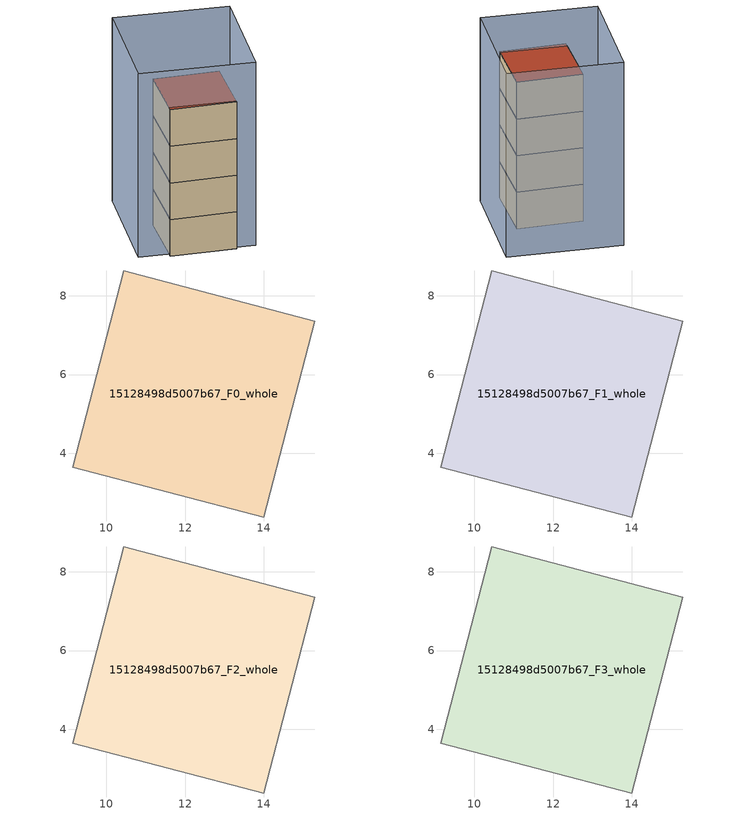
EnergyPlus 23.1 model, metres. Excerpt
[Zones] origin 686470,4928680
15128498d5007b67_F0_whole
 floor ground (EU_floor_Construction): 13.99,2.39 15.29,7.36 10.45,8.62 9.15,3.66 z0
 wall adiabatic (EU_wall_Construction): 10.45,8.62 15.29,7.36 13.99,2.39 9.15,3.66 10.45,8.62 z0:3
15128498d5007b67_F1_whole
 floor to 15128498d5007b67_F0_whole (EU_floor_Construction): 13.99,2.39 15.29,7.36 10.45,8.62 9.15,3.66 z3
 wall adiabatic (EU_wall_Construction): 10.45,8.62 15.29,7.36 13.99,2.39 9.15,3.66 10.45,8.62 z3:6
15128498d5007b67_F2_whole
 floor to 15128498d5007b67_F1_whole (EU_floor_Construction): 13.99,2.39 15.29,7.36 10.45,8.62 9.15,3.66 z6
 wall adiabatic (EU_wall_Construction): 10.45,8.62 15.29,7.36 13.99,2.39 9.15,3.66 10.45,8.62 z6:9
15128498d5007b67_F3_whole
 floor to 15128498d5007b67_F2_whole (EU_floor_Construction): 13.99,2.39 15.29,7.36 10.45,8.62 9.15,3.66 z9
 wall adiabatic (EU_wall_Construction): 10.45,8.62 15.29,7.36 13.99,2.39 9.15,3.66 10.45,8.62 z9:12
 roof outside (EU_roof_Construction): 15.29,7.36 13.99,2.39 9.15,3.66 10.45,8.62 z12
shading: 15.44,2.14 7.07,4.72 / 7.07,4.72 9.76,13.44 / 9.76,13.44 18.13,10.85 / 18.13,10.85 15.44,2.14 z0:15
[Building]
EU S2 Campaign: North Axis=0; Terrain=City; Solar Distribution=FullExterior
[Site:Location]
Bologna: Latitude=44.5; Longitude=11.25; Time Zone=1; Elevation=37
[SizingPeriod:WeatherFileDays]
AnnualSizingPeriod: Begin Month=1; Begin Day of Month=1; End Month=12; End Day of Month=31; Day of Week for Start Day=Monday; Use Weather File Daylight Saving Period=No; Use Weather File Rain and Snow Indicators=No
[MATERIAL]
EU_InternalMass_Material: Roughness=MediumRough; Thickness=0.1; Conductivity=1; Density=1800; Specific Heat=900; Thermal Absorptance=0.9; Solar Absorptance=0.7; Visible Absorptance=0.7
[MATERIAL:NOMASS] Roughness=MediumRough; Thermal Absorptance=0.9; Solar Absorptance=0.7; Visible Absorptance=0.7
Name | Thermal Resistance
EU_wall_NoMass | 0.937881
EU_roof_NoMass | 0.548572
EU_floor_NoMass | 0.71348
[CONSTRUCTION]
EU_wall_Construction: EU_wall_NoMass
EU_roof_Construction: EU_roof_NoMass
EU_floor_Construction: EU_floor_NoMass
EU_InternalMass_Construction: EU_InternalMass_Material
[ZONE] Type=1; Multiplier=1; Ceiling Height=autocalculate; Volume=77.072; Floor Area=autocalculate; Part of Total Floor Area=Yes
15128498d5007b67_F0_whole; 15128498d5007b67_F1_whole; 15128498d5007b67_F2_whole; 15128498d5007b67_F3_whole
[INTERNALMASS] Construction=EU_InternalMass_Construction; Surface Area=25.6905
Name | Zone or ZoneList
15128498d5007b67_F0_whole_EU_InternalMass | 15128498d5007b67_F0_whole
15128498d5007b67_F1_whole_EU_InternalMass | 15128498d5007b67_F1_whole
15128498d5007b67_F2_whole_EU_InternalMass | 15128498d5007b67_F2_whole
15128498d5007b67_F3_whole_EU_InternalMass | 15128498d5007b67_F3_whole
[OTHEREQUIPMENT] Fuel Type=Electricity; Design Level Calculation Method=Watts/Area; Power per Zone Floor Area=1; Fraction Latent=0; Fraction Radiant=0; Fraction Lost=0; Carbon Dioxide Generation Rate=0; EndUse Subcategory=EU_Step8_InternalGains
Name | Zone or ZoneList or Space or SpaceList | Schedule
EU_Step8_InternalGain_15128498d5007b67_F0_whole_f000 | 15128498d5007b67_F0_whole | EU_Step8_GainSchedule_15128498d5007b67_F0_whole_f000
EU_Step8_InternalGain_15128498d5007b67_F1_whole_f000 | 15128498d5007b67_F1_whole | EU_Step8_GainSchedule_15128498d5007b67_F1_whole_f000
EU_Step8_InternalGain_15128498d5007b67_F2_whole_f000 | 15128498d5007b67_F2_whole | EU_Step8_GainSchedule_15128498d5007b67_F2_whole_f000
EU_Step8_InternalGain_15128498d5007b67_F3_whole_f000 | 15128498d5007b67_F3_whole | EU_Step8_GainSchedule_15128498d5007b67_F3_whole_f000
[ZONEVENTILATION:DESIGNFLOWRATE] Schedule=EU_AlwaysOn; Design Flow Rate Calculation Method=AirChanges/Hour; Air Changes per Hour=0.687892; Ventilation Type=Natural; Fan Pressure Rise=0; Fan Total Efficiency=1; Constant Term Coefficient=1; Temperature Term Coefficient=0; Velocity Term Coefficient=0; Velocity Squared Term Coefficient=0; Minimum Indoor Temperature=-100; Maximum Indoor Temperature=100; Delta Temperature=-100; Minimum Outdoor Temperature=-100; Maximum Outdoor Temperature=100; Maximum Wind Speed=40
Name | Zone or ZoneList or Space or SpaceList
EU_ConstantAir_15128498d5007b67_F0_whole | 15128498d5007b67_F0_whole
EU_ConstantAir_15128498d5007b67_F1_whole | 15128498d5007b67_F1_whole
EU_ConstantAir_15128498d5007b67_F2_whole | 15128498d5007b67_F2_whole
EU_ConstantAir_15128498d5007b67_F3_whole | 15128498d5007b67_F3_whole
[HVACTEMPLATE:THERMOSTAT] Constant Heating Setpoint=20; Constant Cooling Setpoint=50
EU_HeatOnly_15128498d5007b67_F0_whole; EU_HeatOnly_15128498d5007b67_F1_whole; EU_HeatOnly_15128498d5007b67_F2_whole; EU_HeatOnly_15128498d5007b67_F3_whole
[HVACTEMPLATE:ZONE:IDEALLOADSAIRSYSTEM] System Availability Schedule=EU_AlwaysOn; Maximum Heating Supply Air Temperature=50; Minimum Cooling Supply Air Temperature=13; Maximum Heating Supply Air Humidity Ratio=0.0156; Minimum Cooling Supply Air Humidity Ratio=0.0077; Heating Limit=NoLimit; Cooling Limit=NoLimit; Heating Availability Schedule=EU_AlwaysOn; Cooling Availability Schedule=EU_CoolingOff; Dehumidification Control Type=ConstantSensibleHeatRatio; Cooling Sensible Heat Ratio=0.7; Dehumidification Setpoint=60; Humidification Control Type=None; Humidification Setpoint=30; Outdoor Air Method=None; Outdoor Air Flow Rate per Person=0.00944; Outdoor Air Flow Rate per Zone Floor Area=0; Outdoor Air Flow Rate per Zone=0; Demand Controlled Ventilation Type=None; Outdoor Air Economizer Type=NoEconomizer; Heat Recovery Type=None; Sensible Heat Recovery Effectiveness=0.7; Latent Heat Recovery Effectiveness=0.65
Name | Template Thermostat
15128498d5007b67_F0_whole | EU_HeatOnly_15128498d5007b67_F0_whole
15128498d5007b67_F1_whole | EU_HeatOnly_15128498d5007b67_F1_whole
15128498d5007b67_F2_whole | EU_HeatOnly_15128498d5007b67_F2_whole
15128498d5007b67_F3_whole | EU_HeatOnly_15128498d5007b67_F3_whole
[SIZING:ZONE] Zone Cooling Design Supply Air Temperature Input Method=SupplyAirTemperature; Zone Cooling Design Supply Air Temperature=13; Zone Heating Design Supply Air Temperature Input Method=SupplyAirTemperature; Zone Heating Design Supply Air Temperature=50; Zone Cooling Design Supply Air Humidity Ratio=0.008; Zone Heating Design Supply Air Humidity Ratio=0.008; Cooling Design Air Flow Method=DesignDay; Cooling Design Air Flow Rate=0; Cooling Minimum Air Flow per Zone Floor Area=0.000762; Cooling Minimum Air Flow=0; Cooling Minimum Air Flow Fraction=0.2; Heating Design Air Flow Method=DesignDay; Heating Design Air Flow Rate=0; Heating Maximum Air Flow per Zone Floor Area=0.002032; Heating Maximum Air Flow=0.141576; Heating Maximum Air Flow Fraction=0.3; Account for Dedicated Outdoor Air System=No; Dedicated Outdoor Air System Control Strategy=NeutralSupplyAir; Dedicated Outdoor Air Low Setpoint Temperature for Design=autosize; Dedicated Outdoor Air High Setpoint Temperature for Design=autosize; Zone Load Sizing Method=Sensible Load Only No Latent Load; Zone Latent Cooling Design Supply Air Humidity Ratio Input Method=HumidityRatioDifference; Zone Cooling Design Supply Air Humidity Ratio Difference=0.005; Zone Latent Heating Design Supply Air Humidity Ratio Input Method=HumidityRatioDifference; Zone Humidification Design Supply Air Humidity Ratio Difference=0.005
15128498d5007b67_F0_whole; 15128498d5007b67_F1_whole; 15128498d5007b67_F2_whole; 15128498d5007b67_F3_whole
[SCHEDULE:CONSTANT]
Name | Hourly Value
EU_AlwaysOn | 1
EU_CoolingOff | 0
[SCHEDULE:FILE] Column Number=1; Rows to Skip at Top=0; Number of Hours of Data=8760; Column Separator=Comma; Interpolate to Timestep=No; Minutes per Item=60; Adjust Schedule for Daylight Savings=Yes
Name | File
EU_Step8_GainSchedule_15128498d5007b67_F0_whole_f000 | ../../schedules/15128498d5007b67/15128498d5007b67_F0_whole_f000_gain.csv
EU_Step8_GainSchedule_15128498d5007b67_F1_whole_f000 | ../../schedules/15128498d5007b67/15128498d5007b67_F1_whole_f000_gain.csv
EU_Step8_GainSchedule_15128498d5007b67_F2_whole_f000 | ../../schedules/15128498d5007b67/15128498d5007b67_F2_whole_f000_gain.csv
EU_Step8_GainSchedule_15128498d5007b67_F3_whole_f000 | ../../schedules/15128498d5007b67/15128498d5007b67_F3_whole_f000_gain.csv
